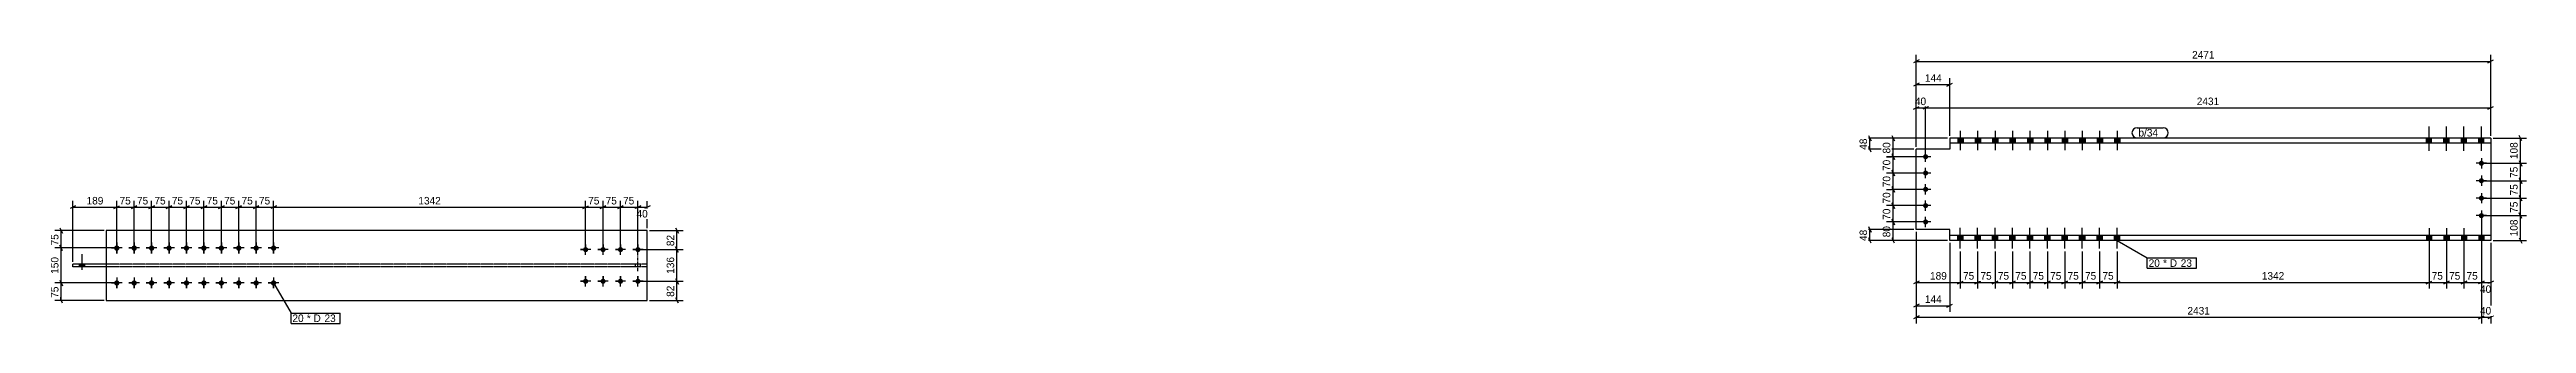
# Model space of a CAD drawing. Header units: millimetres. Extents: x 26 to 10686, y 32 to 1208.
import ezdxf

# ---------------------------------------------------------------- set-up
doc = ezdxf.new("R2010")
doc.units = ezdxf.units.MM
doc.linetypes.add('DXK_LINE_DOT2', pattern=[3.9198, 1.9599, -1.9599])
doc.linetypes.add('DXK_LINE_DOT4', pattern=[0.9408, 0.4704, -0.4704])
doc.styles.add('Comic Sans MS', font='COMIC.TTF', dxfattribs={"height": 0.2})

msp = doc.modelspace()

# ---------------------------------------------------------------- hatches: boundary and pattern name
at = {"linetype": 'Continuous'}
for points in [[(8089, 748, -1), (8111, 748, -1)], [(8238, 807), (8261, 807), (8261, 828), (8238, 828)], [(8238, 807), (8261, 807), (8261, 828), (8238, 828)], [(8313, 807), (8336, 807), (8336, 828), (8313, 828)], [(8313, 807), (8336, 807), (8336, 828), (8313, 828)], [(8388, 807), (8411, 807), (8411, 828), (8388, 828)], [(8388, 807), (8411, 807), (8411, 828), (8388, 828)], [(8463, 807), (8486, 807), (8486, 828), (8463, 828)], [(8463, 807), (8486, 807), (8486, 828), (8463, 828)], [(8538, 807), (8561, 807), (8561, 828), (8538, 828)], [(8538, 807), (8561, 807), (8561, 828), (8538, 828)], [(8613, 807), (8636, 807), (8636, 828), (8613, 828)], [(8613, 807), (8636, 807), (8636, 828), (8613, 828)], [(8688, 807), (8711, 807), (8711, 828), (8688, 828)], [(8688, 807), (8711, 807), (8711, 828), (8688, 828)], [(8763, 807), (8786, 807), (8786, 828), (8763, 828)], [(8763, 807), (8786, 807), (8786, 828), (8763, 828)], [(8838, 807), (8861, 807), (8861, 828), (8838, 828)], [(8838, 807), (8861, 807), (8861, 828), (8838, 828)], [(8913, 807), (8936, 807), (8936, 828), (8913, 828)], [(8913, 807), (8936, 807), (8936, 828), (8913, 828)], [(10256, 807), (10278, 807), (10278, 828), (10256, 828)], [(10256, 807), (10278, 807), (10278, 828), (10256, 828)], [(10331, 807), (10353, 807), (10353, 828), (10331, 828)], [(10331, 807), (10353, 807), (10353, 828), (10331, 828)], [(10406, 807), (10428, 807), (10428, 828), (10406, 828)], [(10406, 807), (10428, 807), (10428, 828), (10406, 828)], [(10481, 807), (10503, 807), (10503, 828), (10481, 828)], [(10481, 807), (10503, 807), (10503, 828), (10481, 828)], [(8089, 678, -1), (8111, 678, -1)], [(10492, 709, -1), (10492, 731, -1)], [(10492, 634, -1), (10492, 656, -1)], [(8089, 608, -1), (8111, 608, -1)], [(8089, 538, -1), (8111, 538, -1)], [(10492, 559, -1), (10492, 581, -1)], [(8089, 468, -1), (8111, 468, -1)], [(10492, 484, -1), (10492, 506, -1)], [(315, 344, -1), (315, 367, -1)], [(390, 344, -1), (390, 367, -1)], [(465, 344, -1), (465, 367, -1)], [(540, 344, -1), (540, 367, -1)], [(615, 344, -1), (615, 367, -1)], [(690, 344, -1), (690, 367, -1)], [(765, 344, -1), (765, 367, -1)], [(840, 344, -1), (840, 367, -1)], [(915, 344, -1), (915, 367, -1)], [(990, 344, -1), (990, 367, -1)], [(2333, 338, -1), (2333, 360, -1)], [(2408, 338, -1), (2408, 360, -1)], [(2483, 338, -1), (2483, 360, -1)], [(2558, 338, -1), (2558, 360, -1)], [(8238, 388), (8261, 388), (8261, 409), (8238, 409)], [(8238, 388), (8261, 388), (8261, 409), (8238, 409)], [(8313, 388), (8336, 388), (8336, 409), (8313, 409)], [(8313, 388), (8336, 388), (8336, 409), (8313, 409)], [(8388, 388), (8411, 388), (8411, 409), (8388, 409)], [(8388, 388), (8411, 388), (8411, 409), (8388, 409)], [(8463, 388), (8486, 388), (8486, 409), (8463, 409)], [(8463, 388), (8486, 388), (8486, 409), (8463, 409)], [(8538, 388), (8561, 388), (8561, 409), (8538, 409)], [(8538, 388), (8561, 388), (8561, 409), (8538, 409)], [(8613, 388), (8636, 388), (8636, 409), (8613, 409)], [(8613, 388), (8636, 388), (8636, 409), (8613, 409)], [(8688, 388), (8711, 388), (8711, 409), (8688, 409)], [(8688, 388), (8711, 388), (8711, 409), (8688, 409)], [(8763, 388), (8786, 388), (8786, 409), (8763, 409)], [(8763, 388), (8786, 388), (8786, 409), (8763, 409)], [(8838, 388), (8861, 388), (8861, 409), (8838, 409)], [(8838, 388), (8861, 388), (8861, 409), (8838, 409)], [(8913, 388), (8936, 388), (8936, 409), (8913, 409)], [(8913, 388), (8936, 388), (8936, 409), (8913, 409)], [(10256, 388), (10278, 388), (10278, 409), (10256, 409)], [(10256, 388), (10278, 388), (10278, 409), (10256, 409)], [(10331, 388), (10353, 388), (10353, 409), (10331, 409)], [(10331, 388), (10353, 388), (10353, 409), (10331, 409)], [(10406, 388), (10428, 388), (10428, 409), (10406, 409)], [(10406, 388), (10428, 388), (10428, 409), (10406, 409)], [(10481, 388), (10503, 388), (10503, 409), (10481, 409)], [(10481, 388), (10503, 388), (10503, 409), (10481, 409)], [(177, 287), (155, 287), (155, 275), (177, 275)], [(177, 287), (155, 287), (155, 275), (177, 275)], [(177, 287), (155, 287), (155, 275), (177, 275)], [(177, 287), (155, 287), (155, 275), (177, 275)], [(177, 287), (155, 287), (155, 275), (177, 275)], [(315, 194, -1), (315, 217, -1)], [(390, 194, -1), (390, 217, -1)], [(465, 194, -1), (465, 217, -1)], [(540, 194, -1), (540, 217, -1)], [(615, 194, -1), (615, 217, -1)], [(690, 194, -1), (690, 217, -1)], [(765, 194, -1), (765, 217, -1)], [(840, 194, -1), (840, 217, -1)], [(915, 194, -1), (915, 217, -1)], [(990, 194, -1), (990, 217, -1)], [(2333, 202, -1), (2333, 224, -1)], [(2408, 202, -1), (2408, 224, -1)], [(2483, 202, -1), (2483, 224, -1)], [(2558, 202, -1), (2558, 224, -1)]]:
    msp.add_hatch(color=3, dxfattribs=at).paths.add_polyline_path(points)

# ---------------------------------------------------------------- linework, layer by layer
at = {"color": 8, "linetype": 'Continuous'}
for p, q in [((10532, 838), (10532, 1186)), ((8204, 838), (8204, 1086)), ((10520, 1152), (10544, 1164)), ((8048, 952), (8072, 964)), ((8060, 790), (8060, 986)), ((8112, 964), (8088, 952)), ((8112, 964), (8088, 952)), ((8100, 758), (8100, 986)), ((8100, 758), (8100, 986)), ((8192, 1052), (8216, 1064)), ((10520, 952), (10544, 964)), ((10532, 838), (10532, 986)), ((8060, 958), (8100, 958)), ((8100, 958), (10532, 958)), ((8194, 828), (7832, 828)), ((7854, 840), (7866, 816)), ((8194, 828), (7932, 828)), ((8090, 748), (7932, 748)), ((7954, 840), (7966, 816)), ((7954, 760), (7966, 736)), ((7960, 678), (7960, 748)), ((10542, 828), (10686, 828)), ((10666, 816), (10654, 840)), ((10660, 720), (10660, 828)), ((8090, 678), (7932, 678)), ((7966, 666), (7954, 690)), ((10502, 720), (10686, 720)), ((10502, 645), (10686, 645)), ((10654, 732), (10666, 708)), ((10666, 633), (10654, 657)), ((138, 537), (114, 525)), ((126, 297), (126, 559)), ((303, 525), (327, 537)), ((315, 366), (315, 559)), ((378, 525), (402, 537)), ((390, 366), (390, 559)), ((453, 525), (477, 537)), ((465, 366), (465, 559)), ((528, 525), (552, 537)), ((540, 366), (540, 559)), ((603, 525), (627, 537)), ((615, 366), (615, 559)), ((678, 525), (702, 537)), ((690, 366), (690, 559)), ((753, 525), (777, 537)), ((765, 366), (765, 559)), ((828, 525), (852, 537)), ((840, 366), (840, 559)), ((903, 525), (927, 537)), ((915, 366), (915, 559)), ((1002, 537), (978, 525)), ((1002, 537), (978, 525)), ((990, 366), (990, 559)), ((990, 366), (990, 559)), ((2321, 525), (2345, 537)), ((2333, 359), (2333, 559)), ((2396, 525), (2420, 537)), ((2408, 359), (2408, 559)), ((2483, 359), (2483, 559)), ((2546, 525), (2570, 537)), ((2558, 359), (2558, 557)), ((2610, 537), (2586, 525)), ((2598, 441), (2598, 557)), ((8090, 608), (7932, 608)), ((8090, 538), (7932, 538)), ((7954, 620), (7966, 596)), ((7966, 526), (7954, 550)), ((7960, 538), (7960, 608)), ((10502, 570), (10686, 570)), ((10666, 558), (10654, 582)), ((260, 431), (48, 431)), ((70, 443), (82, 419)), ((76, 356), (76, 431)), ((915, 531), (990, 531)), ((2558, 531), (2598, 531)), ((2720, 443), (2732, 419)), ((2726, 349), (2726, 431)), ((8090, 468), (7932, 468)), ((7966, 456), (7954, 480)), ((10492, 485), (10492, 179)), ((10502, 495), (10686, 495)), ((10666, 483), (10654, 507)), ((305, 356), (48, 356)), ((82, 344), (70, 368)), ((2568, 349), (2752, 349)), ((2732, 337), (2720, 361)), ((8194, 388), (7932, 388)), ((7966, 376), (7954, 400)), ((8060, 426), (8060, 182)), ((8249, 341), (8249, 182)), ((8324, 341), (8324, 182)), ((8399, 341), (8399, 182)), ((8474, 341), (8474, 182)), ((8549, 341), (8549, 182)), ((8624, 341), (8624, 182)), ((8699, 341), (8699, 182)), ((8774, 341), (8774, 182)), ((8849, 341), (8849, 182)), ((8924, 341), (8924, 182)), ((10267, 343), (10267, 182)), ((10342, 343), (10342, 182)), ((10417, 343), (10417, 182)), ((10532, 378), (10532, 179)), ((10542, 388), (10686, 388)), ((10654, 400), (10666, 376)), ((70, 218), (82, 194)), ((2720, 225), (2732, 201)), ((8072, 214), (8048, 202)), ((8237, 202), (8261, 214)), ((8336, 214), (8312, 202)), ((8387, 202), (8411, 214)), ((8462, 202), (8486, 214)), ((8537, 202), (8561, 214)), ((8612, 202), (8636, 214)), ((8687, 202), (8711, 214)), ((8762, 202), (8786, 214)), ((8837, 202), (8861, 214)), ((8936, 214), (8912, 202)), ((10255, 202), (10279, 214)), ((10330, 202), (10354, 214)), ((10480, 202), (10504, 214)), ((10544, 214), (10520, 202)), ((305, 206), (48, 206)), ((260, 131), (48, 131)), ((82, 119), (70, 143)), ((2568, 213), (2752, 213)), ((2608, 131), (2752, 131)), ((2732, 119), (2720, 143)), ((8072, 114), (8048, 102)), ((8060, 108), (8204, 108)), ((8192, 102), (8216, 114)), ((8249, 208), (8324, 208)), ((8849, 208), (8924, 208)), ((10492, 208), (10532, 208)), ((8072, 64), (8048, 52)), ((10480, 52), (10504, 64)), ((10492, 58), (10532, 58)), ((10544, 64), (10520, 52))]:
    msp.add_line(p, q, dxfattribs=at)
at = {"color": 3, "linetype": 'Continuous'}
for p, q in [((8249, 860), (8249, 777)), ((8249, 860), (8249, 777)), ((8324, 860), (8324, 777)), ((8324, 860), (8324, 777)), ((8399, 860), (8399, 777)), ((8399, 860), (8399, 777)), ((8474, 860), (8474, 777)), ((8474, 860), (8474, 777)), ((8549, 860), (8549, 777)), ((8549, 860), (8549, 777)), ((8624, 860), (8624, 777)), ((8624, 860), (8624, 777)), ((8699, 860), (8699, 777)), ((8699, 860), (8699, 777)), ((8774, 860), (8774, 777)), ((8774, 860), (8774, 777)), ((8849, 860), (8849, 777)), ((8849, 860), (8849, 777)), ((8924, 860), (8924, 777)), ((8924, 860), (8924, 777)), ((10267, 774), (10267, 878)), ((10267, 774), (10267, 878)), ((10342, 774), (10342, 878)), ((10342, 774), (10342, 878)), ((10417, 774), (10417, 878)), ((10417, 774), (10417, 878)), ((10492, 774), (10492, 878)), ((10492, 774), (10492, 878)), ((8122, 748), (8078, 748)), ((8100, 726), (8100, 770)), ((8238, 828), (8238, 807)), ((8238, 828), (8238, 807)), ((8261, 828), (8261, 807)), ((8261, 828), (8261, 807)), ((8313, 828), (8313, 807)), ((8313, 828), (8313, 807)), ((8336, 828), (8336, 807)), ((8336, 828), (8336, 807)), ((8388, 828), (8388, 807)), ((8388, 828), (8388, 807)), ((8411, 828), (8411, 807)), ((8411, 828), (8411, 807)), ((8463, 828), (8463, 807)), ((8463, 828), (8463, 807)), ((8486, 828), (8486, 807)), ((8486, 828), (8486, 807)), ((8538, 828), (8538, 807)), ((8538, 828), (8538, 807)), ((8561, 828), (8561, 807)), ((8561, 828), (8561, 807)), ((8613, 828), (8613, 807)), ((8613, 828), (8613, 807)), ((8636, 828), (8636, 807)), ((8636, 828), (8636, 807)), ((8688, 828), (8688, 807)), ((8688, 828), (8688, 807)), ((8711, 828), (8711, 807)), ((8711, 828), (8711, 807)), ((8763, 828), (8763, 807)), ((8763, 828), (8763, 807)), ((8786, 828), (8786, 807)), ((8786, 828), (8786, 807)), ((8838, 828), (8838, 807)), ((8838, 828), (8838, 807)), ((8861, 828), (8861, 807)), ((8861, 828), (8861, 807)), ((8913, 828), (8913, 807)), ((8913, 828), (8913, 807)), ((8936, 828), (8936, 807)), ((8936, 828), (8936, 807)), ((10256, 807), (10256, 828)), ((10256, 807), (10256, 828)), ((10278, 807), (10278, 828)), ((10278, 807), (10278, 828)), ((10331, 807), (10331, 828)), ((10331, 807), (10331, 828)), ((10353, 807), (10353, 828)), ((10353, 807), (10353, 828)), ((10406, 807), (10406, 828)), ((10406, 807), (10406, 828)), ((10428, 807), (10428, 828)), ((10428, 807), (10428, 828)), ((10481, 807), (10481, 828)), ((10481, 807), (10481, 828)), ((10503, 807), (10503, 828)), ((10503, 807), (10503, 828)), ((8122, 678), (8078, 678)), ((8100, 656), (8100, 700)), ((10514, 720), (10470, 720)), ((10514, 645), (10470, 645)), ((10492, 742), (10492, 698)), ((10492, 667), (10492, 623)), ((8122, 608), (8078, 608)), ((8122, 538), (8078, 538)), ((8100, 586), (8100, 630)), ((8100, 516), (8100, 560)), ((10514, 570), (10470, 570)), ((10492, 592), (10492, 548)), ((8122, 468), (8078, 468)), ((8100, 446), (8100, 490)), ((8249, 354), (8249, 443)), ((8249, 354), (8249, 443)), ((8324, 354), (8324, 443)), ((8324, 354), (8324, 443)), ((8399, 354), (8399, 443)), ((8399, 354), (8399, 443)), ((8474, 354), (8474, 443)), ((8474, 354), (8474, 443)), ((8549, 354), (8549, 443)), ((8549, 354), (8549, 443)), ((8624, 354), (8624, 443)), ((8624, 354), (8624, 443)), ((8699, 354), (8699, 443)), ((8699, 354), (8699, 443)), ((8774, 354), (8774, 443)), ((8774, 354), (8774, 443)), ((8849, 354), (8849, 443)), ((8849, 354), (8849, 443)), ((8924, 354), (8924, 443)), ((8924, 354), (8924, 443)), ((10267, 441), (10267, 338)), ((10267, 441), (10267, 338)), ((10342, 441), (10342, 338)), ((10342, 441), (10342, 338)), ((10417, 441), (10417, 338)), ((10417, 441), (10417, 338)), ((10514, 495), (10470, 495)), ((10492, 517), (10492, 473)), ((10492, 441), (10492, 338)), ((10492, 441), (10492, 338)), ((166, 262), (166, 330)), ((166, 262), (166, 330)), ((166, 262), (166, 330)), ((166, 262), (166, 330)), ((166, 262), (166, 330)), ((338, 356), (292, 356)), ((292, 356), (308, 356)), ((315, 379), (315, 333)), ((315, 379), (315, 364)), ((315, 333), (315, 348)), ((338, 356), (323, 356)), ((413, 356), (367, 356)), ((367, 356), (383, 356)), ((390, 379), (390, 333)), ((390, 379), (390, 364)), ((390, 333), (390, 348)), ((413, 356), (398, 356)), ((488, 356), (442, 356)), ((442, 356), (458, 356)), ((465, 379), (465, 333)), ((465, 379), (465, 364)), ((465, 333), (465, 348)), ((488, 356), (473, 356)), ((563, 356), (517, 356)), ((517, 356), (533, 356)), ((540, 379), (540, 333)), ((540, 379), (540, 364)), ((540, 333), (540, 348)), ((563, 356), (548, 356)), ((638, 356), (592, 356)), ((592, 356), (608, 356)), ((615, 379), (615, 333)), ((615, 379), (615, 364)), ((615, 333), (615, 348)), ((638, 356), (623, 356)), ((713, 356), (667, 356)), ((667, 356), (683, 356)), ((690, 379), (690, 333)), ((690, 379), (690, 364)), ((690, 333), (690, 348)), ((713, 356), (698, 356)), ((788, 356), (742, 356)), ((742, 356), (758, 356)), ((765, 379), (765, 333)), ((765, 379), (765, 364)), ((765, 333), (765, 348)), ((788, 356), (773, 356)), ((863, 356), (817, 356)), ((817, 356), (833, 356)), ((840, 379), (840, 333)), ((840, 379), (840, 364)), ((840, 333), (840, 348)), ((863, 356), (848, 356)), ((938, 356), (892, 356)), ((892, 356), (908, 356)), ((915, 379), (915, 333)), ((915, 379), (915, 364)), ((915, 333), (915, 348)), ((938, 356), (923, 356)), ((1013, 356), (967, 356)), ((967, 356), (983, 356)), ((990, 379), (990, 333)), ((990, 379), (990, 364)), ((990, 333), (990, 348)), ((1013, 356), (998, 356)), ((2355, 349), (2311, 349)), ((2311, 349), (2325, 349)), ((2333, 327), (2333, 371)), ((2333, 371), (2333, 356)), ((2333, 327), (2333, 341)), ((2355, 349), (2340, 349)), ((2430, 349), (2386, 349)), ((2386, 349), (2400, 349)), ((2408, 327), (2408, 371)), ((2408, 371), (2408, 356)), ((2408, 327), (2408, 341)), ((2430, 349), (2415, 349)), ((2505, 349), (2461, 349)), ((2461, 349), (2475, 349)), ((2483, 327), (2483, 371)), ((2483, 371), (2483, 356)), ((2483, 327), (2483, 341)), ((2505, 349), (2490, 349)), ((2580, 349), (2536, 349)), ((2536, 349), (2550, 349)), ((2558, 327), (2558, 371)), ((2558, 371), (2558, 356)), ((2558, 327), (2558, 341)), ((2580, 349), (2565, 349)), ((8238, 388), (8238, 409)), ((8238, 388), (8238, 409)), ((8261, 388), (8261, 409)), ((8261, 388), (8261, 409)), ((8313, 388), (8313, 409)), ((8313, 388), (8313, 409)), ((8336, 388), (8336, 409)), ((8336, 388), (8336, 409)), ((8388, 388), (8388, 409)), ((8388, 388), (8388, 409)), ((8411, 388), (8411, 409)), ((8411, 388), (8411, 409)), ((8463, 388), (8463, 409)), ((8463, 388), (8463, 409)), ((8486, 388), (8486, 409)), ((8486, 388), (8486, 409)), ((8538, 388), (8538, 409)), ((8538, 388), (8538, 409)), ((8561, 388), (8561, 409)), ((8561, 388), (8561, 409)), ((8613, 388), (8613, 409)), ((8613, 388), (8613, 409)), ((8636, 388), (8636, 409)), ((8636, 388), (8636, 409)), ((8688, 388), (8688, 409)), ((8688, 388), (8688, 409)), ((8711, 388), (8711, 409)), ((8711, 388), (8711, 409)), ((8763, 388), (8763, 409)), ((8763, 388), (8763, 409)), ((8786, 388), (8786, 409)), ((8786, 388), (8786, 409)), ((8838, 388), (8838, 409)), ((8838, 388), (8838, 409)), ((8861, 388), (8861, 409)), ((8861, 388), (8861, 409)), ((8913, 388), (8913, 409)), ((8913, 388), (8913, 409)), ((8936, 388), (8936, 409)), ((8936, 388), (8936, 409)), ((10256, 409), (10256, 388)), ((10256, 409), (10256, 388)), ((10278, 409), (10278, 388)), ((10278, 409), (10278, 388)), ((10331, 409), (10331, 388)), ((10331, 409), (10331, 388)), ((10353, 409), (10353, 388)), ((10353, 409), (10353, 388)), ((10406, 409), (10406, 388)), ((10406, 409), (10406, 388)), ((10428, 409), (10428, 388)), ((10428, 409), (10428, 388)), ((10481, 409), (10481, 388)), ((10481, 409), (10481, 388)), ((10503, 409), (10503, 388)), ((10503, 409), (10503, 388)), ((155, 275), (155, 287)), ((155, 275), (155, 287)), ((155, 275), (155, 287)), ((155, 275), (155, 287)), ((155, 275), (155, 287)), ((177, 275), (177, 287)), ((177, 275), (177, 287)), ((177, 275), (177, 287)), ((177, 275), (177, 287)), ((177, 275), (177, 287)), ((315, 229), (315, 183)), ((315, 229), (315, 214)), ((390, 229), (390, 183)), ((390, 229), (390, 214)), ((465, 229), (465, 183)), ((465, 229), (465, 214)), ((540, 229), (540, 183)), ((540, 229), (540, 214)), ((615, 229), (615, 183)), ((615, 229), (615, 214)), ((690, 229), (690, 183)), ((690, 229), (690, 214)), ((765, 229), (765, 183)), ((765, 229), (765, 214)), ((840, 229), (840, 183)), ((840, 229), (840, 214)), ((915, 229), (915, 183)), ((915, 229), (915, 214)), ((990, 229), (990, 183)), ((990, 229), (990, 214)), ((2333, 191), (2333, 235)), ((2333, 235), (2333, 220)), ((2408, 191), (2408, 235)), ((2408, 235), (2408, 220)), ((2483, 191), (2483, 235)), ((2483, 235), (2483, 220)), ((2558, 191), (2558, 235)), ((2558, 235), (2558, 220)), ((338, 206), (292, 206)), ((292, 206), (308, 206)), ((315, 183), (315, 198)), ((338, 206), (323, 206)), ((413, 206), (367, 206)), ((367, 206), (383, 206)), ((390, 183), (390, 198)), ((413, 206), (398, 206)), ((488, 206), (442, 206)), ((442, 206), (458, 206)), ((465, 183), (465, 198)), ((488, 206), (473, 206)), ((563, 206), (517, 206)), ((517, 206), (533, 206)), ((540, 183), (540, 198)), ((563, 206), (548, 206)), ((638, 206), (592, 206)), ((592, 206), (608, 206)), ((615, 183), (615, 198)), ((638, 206), (623, 206)), ((713, 206), (667, 206)), ((667, 206), (683, 206)), ((690, 183), (690, 198)), ((713, 206), (698, 206)), ((788, 206), (742, 206)), ((742, 206), (758, 206)), ((765, 183), (765, 198)), ((788, 206), (773, 206)), ((863, 206), (817, 206)), ((817, 206), (833, 206)), ((840, 183), (840, 198)), ((863, 206), (848, 206)), ((938, 206), (892, 206)), ((892, 206), (908, 206)), ((915, 183), (915, 198)), ((938, 206), (923, 206)), ((1013, 206), (967, 206)), ((967, 206), (983, 206)), ((990, 183), (990, 198)), ((1013, 206), (998, 206)), ((2355, 213), (2311, 213)), ((2311, 213), (2325, 213)), ((2333, 191), (2333, 206)), ((2355, 213), (2340, 213)), ((2430, 213), (2386, 213)), ((2386, 213), (2400, 213)), ((2408, 191), (2408, 206)), ((2430, 213), (2415, 213)), ((2505, 213), (2461, 213)), ((2461, 213), (2475, 213)), ((2483, 191), (2483, 206)), ((2505, 213), (2490, 213)), ((2580, 213), (2536, 213)), ((2536, 213), (2550, 213)), ((2558, 191), (2558, 206)), ((2580, 213), (2565, 213))]:
    msp.add_line(p, q, dxfattribs=at)
at = {"color": 7, "linetype": 'Continuous'}
for p, q in [((8204, 780), (8060, 780)), ((8060, 436), (8060, 780)), ((8204, 828), (8204, 807)), ((10532, 828), (8204, 828)), ((10532, 807), (8204, 807)), ((8204, 807), (8204, 780)), ((10532, 828), (10532, 388)), ((2598, 431), (270, 431)), ((270, 431), (270, 131)), ((2598, 131), (2598, 431)), ((8204, 436), (8060, 436)), ((8204, 409), (8204, 436)), ((8204, 388), (8204, 409)), ((10532, 409), (8204, 409)), ((10532, 388), (8204, 388)), ((126, 275), (126, 287)), ((270, 287), (126, 287)), ((270, 275), (126, 275)), ((270, 131), (2598, 131))]:
    msp.add_line(p, q, dxfattribs=at)
at = {"color": 3, "linetype": 'DXK_LINE_DOT2'}
for p, q in [((2558, 256), (2558, 324)), ((2558, 256), (2558, 324)), ((2558, 256), (2558, 324)), ((2558, 256), (2558, 324)), ((2547, 275), (2547, 287)), ((2547, 275), (2547, 287)), ((2547, 275), (2547, 287)), ((2547, 275), (2547, 287)), ((2569, 275), (2569, 287)), ((2569, 275), (2569, 287)), ((2569, 275), (2569, 287)), ((2569, 275), (2569, 287))]:
    msp.add_line(p, q, dxfattribs=at)
at = {"color": 7, "linetype": 'DXK_LINE_DOT4'}
for p, q in [((2598, 287), (270, 287)), ((2598, 275), (270, 275))]:
    msp.add_line(p, q, dxfattribs=at)

# ---------------------------------------------------------------- wipeouts: each hides what was drawn before it
at = {"color": 0}
for points in [[(9112, 275), (9112, 307), (9060, 307), (9060, 275)], [(1124, 38), (1124, 70), (1071, 70), (1071, 38)]]:
    msp.add_wipeout(points, dxfattribs=at)

# ---------------------------------------------------------------- next in the draw order: wipeouts: each hides what was drawn before it
for points in [[(8113, 964), (8113, 1008), (8048, 1008), (8048, 964)], [(9371, 964), (9371, 1008), (9261, 1008), (9261, 964)], [(9116, 835), (9116, 867), (9016, 867), (9016, 835)], [(10654, 816), (10610, 816), (10610, 732), (10654, 732)], [(7954, 745), (7910, 745), (7910, 680), (7954, 680)], [(7954, 605), (7910, 605), (7910, 540), (7954, 540)], [(2610, 480), (2610, 525), (2545, 525), (2545, 480)], [(70, 426), (26, 426), (26, 361), (70, 361)], [(8319, 214), (8319, 258), (8254, 258), (8254, 214)], [(8919, 214), (8919, 258), (8854, 258), (8854, 214)], [(9112, 275), (9112, 307), (9060, 307), (9060, 275)], [(10544, 157), (10544, 202), (10479, 202), (10479, 157)], [(1124, 38), (1124, 70), (1071, 70), (1071, 38)]]:
    msp.add_wipeout(points, dxfattribs=at)

# ---------------------------------------------------------------- next in the draw order: linework, layer by layer
at = {"color": 8, "linetype": 'Continuous'}
for p, q in [((8060, 790), (8060, 1086)), ((8072, 1064), (8048, 1052)), ((8060, 1058), (8204, 1058)), ((8050, 780), (7832, 780)), ((7866, 768), (7854, 792)), ((7860, 780), (7860, 828)), ((8090, 748), (7932, 748)), ((7966, 736), (7954, 760)), ((7960, 748), (7960, 828)), ((8090, 678), (7932, 678)), ((7954, 690), (7966, 666)), ((7960, 608), (7960, 678)), ((10502, 720), (10686, 720)), ((10654, 732), (10666, 708)), ((10660, 645), (10660, 720)), ((2471, 525), (2495, 537)), ((2570, 537), (2546, 525)), ((2558, 359), (2558, 559)), ((8090, 608), (7932, 608)), ((8090, 538), (7932, 538)), ((7966, 596), (7954, 620)), ((7954, 550), (7966, 526)), ((7960, 468), (7960, 538)), ((2483, 531), (2558, 531)), ((2608, 431), (2752, 431)), ((10492, 485), (10492, 182)), ((305, 356), (48, 356)), ((82, 344), (70, 368)), ((76, 206), (76, 356)), ((8249, 341), (8249, 182)), ((8324, 341), (8324, 182)), ((8849, 341), (8849, 182)), ((8924, 341), (8924, 182)), ((8237, 202), (8261, 214)), ((8312, 202), (8336, 214)), ((8861, 214), (8837, 202)), ((8936, 214), (8912, 202)), ((10405, 202), (10429, 214)), ((10504, 214), (10480, 202)), ((8060, 208), (8249, 208)), ((8774, 208), (8849, 208)), ((10417, 208), (10492, 208))]:
    msp.add_line(p, q, dxfattribs=at)
at = {"color": 7, "linetype": 'Continuous'}
for p, q in [((8924, 388), (9054, 313)), ((9054, 269), (9054, 313)), ((990, 206), (1065, 76)), ((1065, 32), (1065, 76))]:
    msp.add_line(p, q, dxfattribs=at)

# ---------------------------------------------------------------- next in the draw order: texts
at = {"color": 3, "style": 'Comic Sans MS'}
for s, p in [('40', (8054, 970)), ('2431', (9267, 970)), ('40', (2552, 487)), ('75', (8261, 220)), ('75', (8861, 220)), ('40', (10486, 163))]:
    msp.add_text(s, height=32.4, dxfattribs=at).set_placement(p)
for s, p in [('108', (10648, 738)), ('70', (7948, 687)), ('70', (7948, 547)), ('75', (64, 367))]:
    msp.add_text(s, height=32.4, rotation=90.0002, dxfattribs=at).set_placement(p)

# ---------------------------------------------------------------- next in the draw order: wipeouts: each hides what was drawn before it
at = {"color": 0}
for points in [[(9116, 835), (9116, 867), (9016, 867), (9016, 835)], [(9188, 275), (9188, 307), (9122, 307), (9122, 275)], [(1199, 38), (1199, 70), (1133, 70), (1133, 38)]]:
    msp.add_wipeout(points, dxfattribs=at)

# ---------------------------------------------------------------- next in the draw order: linework, layer by layer
at = {"color": 7, "linetype": 'Continuous'}
for p, q in [((9010, 873), (9122, 873)), ((9010, 829), (9122, 829))]:
    msp.add_line(p, q, dxfattribs=at)
for centre, start, end in [((9010, 851), 90, 270), ((9122, 851), 270, 90)]:
    msp.add_arc(centre, 22, start, end, dxfattribs=at)

# ---------------------------------------------------------------- next in the draw order: texts
at = {"color": 3, "style": 'Comic Sans MS'}
msp.add_text('b/34', height=32.4, dxfattribs=at).set_placement((9016, 835))

# ---------------------------------------------------------------- next in the draw order: wipeouts: each hides what was drawn before it
at = {"color": 0}
for points in [[(8174, 1064), (8174, 1108), (8090, 1108), (8090, 1064)], [(7854, 836), (7810, 836), (7810, 771), (7854, 771)], [(7954, 820), (7910, 820), (7910, 755), (7954, 755)], [(7954, 675), (7910, 675), (7910, 610), (7954, 610)], [(10654, 715), (10610, 715), (10610, 650), (10654, 650)], [(2553, 537), (2553, 582), (2488, 582), (2488, 537)], [(7954, 535), (7910, 535), (7910, 470), (7954, 470)], [(70, 323), (26, 323), (26, 239), (70, 239)], [(2720, 422), (2676, 422), (2676, 357), (2720, 357)], [(8197, 214), (8197, 258), (8113, 258), (8113, 214)], [(8844, 214), (8844, 258), (8779, 258), (8779, 214)], [(9188, 275), (9188, 307), (9122, 307), (9122, 275)], [(10487, 214), (10487, 258), (10422, 258), (10422, 214)], [(1199, 38), (1199, 70), (1133, 70), (1133, 38)]]:
    msp.add_wipeout(points, dxfattribs=at)

# ---------------------------------------------------------------- next in the draw order: linework, layer by layer
at = {"color": 8, "linetype": 'Continuous'}
for p, q in [((8060, 790), (8060, 1186)), ((8072, 1164), (8048, 1152)), ((8060, 1158), (10532, 1158)), ((10502, 645), (10686, 645)), ((10654, 657), (10666, 633)), ((10660, 570), (10660, 645)), ((2495, 537), (2471, 525)), ((2483, 359), (2483, 559)), ((2408, 531), (2483, 531)), ((8090, 468), (7932, 468)), ((7954, 480), (7966, 456)), ((7960, 388), (7960, 468)), ((10492, 485), (10492, 32)), ((2568, 349), (2752, 349)), ((2732, 337), (2720, 361)), ((2726, 213), (2726, 349)), ((8060, 426), (8060, 32)), ((8060, 426), (8060, 82)), ((8204, 378), (8204, 82)), ((8774, 341), (8774, 182)), ((10417, 343), (10417, 182)), ((10532, 378), (10532, 32)), ((70, 218), (82, 194)), ((8786, 214), (8762, 202)), ((10429, 214), (10405, 202)), ((305, 206), (48, 206)), ((76, 131), (76, 206)), ((8699, 208), (8774, 208)), ((10342, 208), (10417, 208))]:
    msp.add_line(p, q, dxfattribs=at)

# ---------------------------------------------------------------- next in the draw order: texts
at = {"color": 3, "style": 'Comic Sans MS'}
for s, p in [('144', (8097, 1070)), ('75', (2494, 543)), ('189', (8119, 220)), ('75', (8786, 220)), ('20', (9060, 275)), ('75', (10428, 220)), ('20', (1071, 38))]:
    msp.add_text(s, height=32.4, dxfattribs=at).set_placement(p)
for s, p in [('48', (7848, 778)), ('80', (7948, 762)), ('70', (7948, 617)), ('75', (10648, 657)), ('70', (7948, 477)), ('82', (2714, 364)), ('150', (64, 245))]:
    msp.add_text(s, height=32.4, rotation=90.0002, dxfattribs=at).set_placement(p)

# ---------------------------------------------------------------- next in the draw order: wipeouts: each hides what was drawn before it
at = {"color": 0}
for points in [[(9250, 275), (9250, 307), (9198, 307), (9198, 275)], [(1261, 38), (1261, 70), (1209, 70), (1209, 38)]]:
    msp.add_wipeout(points, dxfattribs=at)

# ---------------------------------------------------------------- next in the draw order: wipeouts: each hides what was drawn before it
for points in [[(9351, 1164), (9351, 1208), (9241, 1208), (9241, 1164)], [(10654, 640), (10610, 640), (10610, 575), (10654, 575)], [(2478, 537), (2478, 582), (2413, 582), (2413, 537)], [(7954, 460), (7910, 460), (7910, 395), (7954, 395)], [(2720, 323), (2676, 323), (2676, 239), (2720, 239)], [(8769, 214), (8769, 258), (8704, 258), (8704, 214)], [(9250, 275), (9250, 307), (9198, 307), (9198, 275)], [(10412, 214), (10412, 258), (10347, 258), (10347, 214)], [(70, 201), (26, 201), (26, 136), (70, 136)], [(8174, 114), (8174, 158), (8090, 158), (8090, 114)], [(10544, 64), (10544, 108), (10479, 108), (10479, 64)], [(1261, 38), (1261, 70), (1209, 70), (1209, 38)]]:
    msp.add_wipeout(points, dxfattribs=at)

# ---------------------------------------------------------------- next in the draw order: linework, layer by layer
at = {"color": 8, "linetype": 'Continuous'}
for p, q in [((2420, 537), (2396, 525)), ((2408, 359), (2408, 559)), ((10502, 570), (10686, 570)), ((10654, 582), (10666, 558)), ((10660, 495), (10660, 570)), ((2333, 531), (2408, 531)), ((8050, 436), (7832, 436)), ((7854, 448), (7866, 424)), ((7860, 388), (7860, 436)), ((10492, 485), (10492, 32)), ((8194, 388), (7832, 388)), ((7866, 376), (7854, 400)), ((8699, 341), (8699, 182)), ((10342, 343), (10342, 182)), ((2720, 225), (2732, 201)), ((8711, 214), (8687, 202)), ((10354, 214), (10330, 202)), ((2568, 213), (2752, 213)), ((2726, 131), (2726, 213)), ((8624, 208), (8699, 208)), ((10267, 208), (10342, 208)), ((8060, 58), (10492, 58)), ((10480, 52), (10504, 64))]:
    msp.add_line(p, q, dxfattribs=at)
at = {"color": 7, "linetype": 'Continuous'}
for p, q in [((9054, 313), (9266, 313)), ((9054, 269), (9266, 269)), ((9266, 269), (9266, 313)), ((1065, 76), (1277, 76)), ((1065, 32), (1277, 32)), ((1277, 32), (1277, 76))]:
    msp.add_line(p, q, dxfattribs=at)

# ---------------------------------------------------------------- next in the draw order: texts
at = {"color": 3, "style": 'Comic Sans MS'}
for s, p in [('2471', (9247, 1170)), ('75', (2419, 543)), ('75', (8711, 220)), ('* D', (9122, 275)), ('23', (9198, 275)), ('75', (10353, 220)), ('144', (8097, 120)), ('* D', (1133, 38)), ('23', (1209, 38)), ('40', (10486, 70))]:
    msp.add_text(s, height=32.4, dxfattribs=at).set_placement(p)
for s, p in [('75', (10648, 582)), ('80', (7948, 402)), ('136', (2714, 245)), ('75', (64, 142))]:
    msp.add_text(s, height=32.4, rotation=90.0002, dxfattribs=at).set_placement(p)

# ---------------------------------------------------------------- next in the draw order: wipeouts: each hides what was drawn before it
at = {"color": 0}
for points in [[(2403, 537), (2403, 582), (2338, 582), (2338, 537)], [(10654, 565), (10610, 565), (10610, 500), (10654, 500)], [(7854, 444), (7810, 444), (7810, 379), (7854, 379)], [(8694, 214), (8694, 258), (8629, 258), (8629, 214)], [(10337, 214), (10337, 258), (10272, 258), (10272, 214)], [(2720, 204), (2676, 204), (2676, 140), (2720, 140)], [(9331, 64), (9331, 108), (9221, 108), (9221, 64)]]:
    msp.add_wipeout(points, dxfattribs=at)

# ---------------------------------------------------------------- next in the draw order: linework, layer by layer
at = {"color": 8, "linetype": 'Continuous'}
for p, q in [((2321, 525), (2345, 537)), ((2333, 359), (2333, 559)), ((990, 531), (2333, 531)), ((10502, 495), (10686, 495)), ((10666, 483), (10654, 507)), ((10660, 388), (10660, 495)), ((8624, 341), (8624, 182)), ((10267, 343), (10267, 182)), ((8636, 214), (8612, 202)), ((10255, 202), (10279, 214)), ((8549, 208), (8624, 208)), ((8924, 208), (10267, 208))]:
    msp.add_line(p, q, dxfattribs=at)

# ---------------------------------------------------------------- next in the draw order: texts
at = {"color": 3, "style": 'Comic Sans MS'}
for s, p in [('75', (2344, 543)), ('75', (8636, 220)), ('75', (10278, 220)), ('2431', (9227, 70))]:
    msp.add_text(s, height=32.4, dxfattribs=at).set_placement(p)
for s, p in [('75', (10648, 507)), ('48', (7848, 386)), ('82', (2714, 146))]:
    msp.add_text(s, height=32.4, rotation=90.0002, dxfattribs=at).set_placement(p)

# ---------------------------------------------------------------- next in the draw order: wipeouts: each hides what was drawn before it
at = {"color": 0}
for points in [[(985, 537), (985, 582), (920, 582), (920, 537)], [(1717, 537), (1717, 582), (1606, 582), (1606, 537)], [(10654, 483), (10610, 483), (10610, 399), (10654, 399)], [(8619, 214), (8619, 258), (8554, 258), (8554, 214)], [(9651, 214), (9651, 258), (9540, 258), (9540, 214)]]:
    msp.add_wipeout(points, dxfattribs=at)

# ---------------------------------------------------------------- next in the draw order: linework, layer by layer
at = {"color": 8, "linetype": 'Continuous'}
for p, q in [((927, 537), (903, 525)), ((915, 366), (915, 559)), ((840, 531), (915, 531)), ((8549, 341), (8549, 182)), ((8561, 214), (8537, 202)), ((8474, 208), (8549, 208))]:
    msp.add_line(p, q, dxfattribs=at)

# ---------------------------------------------------------------- next in the draw order: texts
at = {"color": 3, "style": 'Comic Sans MS'}
for s, p in [('75', (927, 543)), ('1342', (1613, 543)), ('75', (8561, 220)), ('1342', (9547, 220))]:
    msp.add_text(s, height=32.4, dxfattribs=at).set_placement(p)
msp.add_text('108', height=32.4, rotation=90.0002, dxfattribs=at).set_placement((10648, 406))

# ---------------------------------------------------------------- next in the draw order: wipeouts: each hides what was drawn before it
at = {"color": 0}
for points in [[(910, 537), (910, 582), (845, 582), (845, 537)], [(8544, 214), (8544, 258), (8479, 258), (8479, 214)]]:
    msp.add_wipeout(points, dxfattribs=at)

# ---------------------------------------------------------------- next in the draw order: linework, layer by layer
at = {"color": 8, "linetype": 'Continuous'}
for p, q in [((852, 537), (828, 525)), ((840, 366), (840, 559)), ((765, 531), (840, 531)), ((8474, 341), (8474, 182)), ((8486, 214), (8462, 202)), ((8399, 208), (8474, 208))]:
    msp.add_line(p, q, dxfattribs=at)

# ---------------------------------------------------------------- next in the draw order: texts
at = {"color": 3, "style": 'Comic Sans MS'}
for p in [(852, 543), (8486, 220)]:
    msp.add_text('75', height=32.4, dxfattribs=at).set_placement(p)

# ---------------------------------------------------------------- next in the draw order: wipeouts: each hides what was drawn before it
at = {"color": 0}
for points in [[(835, 537), (835, 582), (770, 582), (770, 537)], [(8469, 214), (8469, 258), (8404, 258), (8404, 214)]]:
    msp.add_wipeout(points, dxfattribs=at)

# ---------------------------------------------------------------- next in the draw order: linework, layer by layer
at = {"color": 8, "linetype": 'Continuous'}
for p, q in [((777, 537), (753, 525)), ((765, 366), (765, 559)), ((690, 531), (765, 531)), ((8399, 341), (8399, 182)), ((8411, 214), (8387, 202)), ((8324, 208), (8399, 208))]:
    msp.add_line(p, q, dxfattribs=at)

# ---------------------------------------------------------------- next in the draw order: texts
at = {"color": 3, "style": 'Comic Sans MS'}
for p in [(777, 543), (8411, 220)]:
    msp.add_text('75', height=32.4, dxfattribs=at).set_placement(p)

# ---------------------------------------------------------------- next in the draw order: wipeouts: each hides what was drawn before it
at = {"color": 0}
for points in [[(760, 537), (760, 582), (695, 582), (695, 537)], [(8394, 214), (8394, 258), (8329, 258), (8329, 214)]]:
    msp.add_wipeout(points, dxfattribs=at)

# ---------------------------------------------------------------- next in the draw order: linework, layer by layer
at = {"color": 8, "linetype": 'Continuous'}
for p, q in [((702, 537), (678, 525)), ((690, 366), (690, 559)), ((615, 531), (690, 531))]:
    msp.add_line(p, q, dxfattribs=at)

# ---------------------------------------------------------------- next in the draw order: texts
at = {"color": 3, "style": 'Comic Sans MS'}
for p in [(702, 543), (8336, 220)]:
    msp.add_text('75', height=32.4, dxfattribs=at).set_placement(p)

# ---------------------------------------------------------------- next in the draw order: wipeouts: each hides what was drawn before it
at = {"color": 0}
msp.add_wipeout([(685, 537), (685, 582), (620, 582), (620, 537)], dxfattribs=at)

# ---------------------------------------------------------------- next in the draw order: linework, layer by layer
at = {"color": 8, "linetype": 'Continuous'}
for p, q in [((627, 537), (603, 525)), ((615, 366), (615, 559)), ((540, 531), (615, 531))]:
    msp.add_line(p, q, dxfattribs=at)

# ---------------------------------------------------------------- next in the draw order: texts
at = {"color": 3, "style": 'Comic Sans MS'}
msp.add_text('75', height=32.4, dxfattribs=at).set_placement((627, 543))

# ---------------------------------------------------------------- next in the draw order: wipeouts: each hides what was drawn before it
at = {"color": 0}
msp.add_wipeout([(610, 537), (610, 582), (545, 582), (545, 537)], dxfattribs=at)

# ---------------------------------------------------------------- next in the draw order: linework, layer by layer
at = {"color": 8, "linetype": 'Continuous'}
for p, q in [((552, 537), (528, 525)), ((540, 366), (540, 559)), ((465, 531), (540, 531))]:
    msp.add_line(p, q, dxfattribs=at)

# ---------------------------------------------------------------- next in the draw order: texts
at = {"color": 3, "style": 'Comic Sans MS'}
msp.add_text('75', height=32.4, dxfattribs=at).set_placement((552, 543))

# ---------------------------------------------------------------- next in the draw order: wipeouts: each hides what was drawn before it
at = {"color": 0}
msp.add_wipeout([(535, 537), (535, 582), (470, 582), (470, 537)], dxfattribs=at)

# ---------------------------------------------------------------- next in the draw order: linework, layer by layer
at = {"color": 8, "linetype": 'Continuous'}
for p, q in [((477, 537), (453, 525)), ((465, 366), (465, 559)), ((390, 531), (465, 531))]:
    msp.add_line(p, q, dxfattribs=at)

# ---------------------------------------------------------------- next in the draw order: texts
at = {"color": 3, "style": 'Comic Sans MS'}
msp.add_text('75', height=32.4, dxfattribs=at).set_placement((477, 543))

# ---------------------------------------------------------------- next in the draw order: wipeouts: each hides what was drawn before it
at = {"color": 0}
msp.add_wipeout([(460, 537), (460, 582), (395, 582), (395, 537)], dxfattribs=at)

# ---------------------------------------------------------------- next in the draw order: linework, layer by layer
at = {"color": 8, "linetype": 'Continuous'}
for p, q in [((402, 537), (378, 525)), ((390, 366), (390, 559)), ((315, 531), (390, 531))]:
    msp.add_line(p, q, dxfattribs=at)

# ---------------------------------------------------------------- next in the draw order: texts
at = {"color": 3, "style": 'Comic Sans MS'}
msp.add_text('75', height=32.4, dxfattribs=at).set_placement((402, 543))

# ---------------------------------------------------------------- next in the draw order: wipeouts: each hides what was drawn before it
at = {"color": 0}
msp.add_wipeout([(385, 537), (385, 582), (320, 582), (320, 537)], dxfattribs=at)

# ---------------------------------------------------------------- next in the draw order: linework, layer by layer
at = {"color": 8, "linetype": 'Continuous'}
for p, q in [((303, 525), (327, 537)), ((315, 366), (315, 559)), ((126, 531), (315, 531))]:
    msp.add_line(p, q, dxfattribs=at)

# ---------------------------------------------------------------- next in the draw order: texts
at = {"color": 3, "style": 'Comic Sans MS'}
msp.add_text('75', height=32.4, dxfattribs=at).set_placement((327, 543))

# ---------------------------------------------------------------- next in the draw order: wipeouts: each hides what was drawn before it
at = {"color": 0}
msp.add_wipeout([(263, 537), (263, 582), (179, 582), (179, 537)], dxfattribs=at)

# ---------------------------------------------------------------- next in the draw order: texts
at = {"color": 3, "style": 'Comic Sans MS'}
msp.add_text('189', height=32.4, dxfattribs=at).set_placement((185, 543))

doc.saveas('drawing.dxf')
